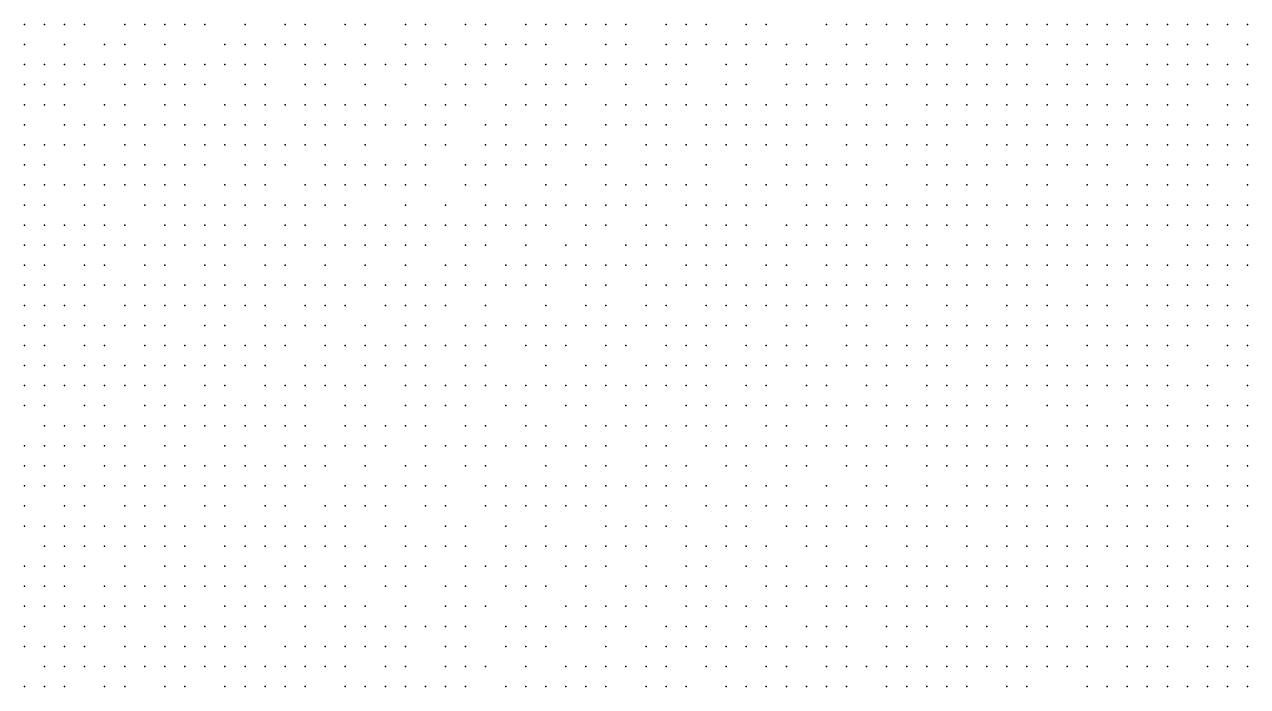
# Model space of a CAD drawing. Extents: x 429 to 793, y 817 to 1241.
# Drawn here: x 474.63 to 519.16, y 1134.89 to 1158.98 of the extents above; entities that cross this region are included whole.
import ezdxf

# ---------------------------------------------------------------- set-up
doc = ezdxf.new("R2010")
doc.units = 0

msp = doc.modelspace()

# ---------------------------------------------------------------- linework, layer by layer
for p in [(474.63, 1158.98, 165.303), (475.36, 1158.98, 166.937), (476.09, 1158.98, 168.05), (476.82, 1158.98, 169.685), (478.28, 1158.98, 172.368), (479.01, 1158.98, 173.433), (479.74, 1158.98, 174.527), (480.47, 1158.98, 176.14), (481.2, 1158.98, 177.77), (482.66, 1158.98, 179.93), (484.12, 1158.98, 182.623), (484.85, 1158.98, 183.173), (486.31, 1158.98, 185.887), (487.04, 1158.98, 187.497), (488.5, 1158.98, 189.14), (489.23, 1158.98, 190.235), (490.69, 1158.98, 192.42), (491.42, 1158.98, 194.1), (492.88, 1158.98, 195.73), (493.61, 1158.98, 197.38), (494.34, 1158.98, 198.416), (495.07, 1158.98, 199.06), (495.8, 1158.98, 200.496), (496.53, 1158.98, 201.3), (497.99, 1158.98, 202.977), (498.72, 1158.98, 203.583), (499.45, 1158.98, 205.24), (500.91, 1158.98, 207.088), (501.64, 1158.98, 207.909), (503.83, 1158.98, 210.435), (504.56, 1158.98, 211.353), (505.29, 1158.98, 212.107), (506.02, 1158.98, 212.56), (506.75, 1158.98, 213.452), (507.48, 1158.98, 214.343), (508.21, 1158.98, 214.945), (508.94, 1158.98, 215.85), (509.67, 1158.98, 216.148), (510.4, 1158.98, 217.053), (511.13, 1158.98, 217.636), (511.86, 1158.98, 218.514), (512.59, 1158.98, 219.11), (513.32, 1158.98, 219.7), (514.05, 1158.98, 220.585), (514.78, 1158.98, 220.88), (515.51, 1158.98, 222.042), (516.24, 1158.98, 222.477), (516.97, 1158.98, 222.905), (517.7, 1158.98, 223.764), (518.43, 1158.98, 224.056), (519.16, 1158.98, 224.92), (474.63, 1158.25, 165.084), (476.09, 1158.25, 167.816), (477.55, 1158.25, 171.069), (478.28, 1158.25, 172.411), (479.74, 1158.25, 175.108), (481.93, 1158.25, 178.86), (482.66, 1158.25, 180.202), (483.39, 1158.25, 181.54), (484.12, 1158.25, 182.62), (484.85, 1158.25, 183.975), (485.58, 1158.25, 184.77), (487.04, 1158.25, 187.43), (488.5, 1158.25, 189.64), (489.23, 1158.25, 190.735), (489.96, 1158.25, 191.533), (491.42, 1158.25, 194.245), (492.15, 1158.25, 195.122), (492.88, 1158.25, 196.197), (493.61, 1158.25, 197.24), (495.8, 1158.25, 200.324), (496.53, 1158.25, 201.167), (497.99, 1158.25, 203.433), (498.72, 1158.25, 204.04), (499.45, 1158.25, 205.158), (500.18, 1158.25, 206.27), (500.91, 1158.25, 207.31), (501.64, 1158.25, 207.92), (502.37, 1158.25, 208.533), (503.1, 1158.25, 209.557), (504.56, 1158.25, 211.525), (505.29, 1158.25, 211.977), (506.75, 1158.25, 213.773), (507.48, 1158.25, 214.366), (508.21, 1158.25, 215.258), (509.67, 1158.25, 216.456), (510.4, 1158.25, 217.36), (511.13, 1158.25, 217.943), (511.86, 1158.25, 218.673), (512.59, 1158.25, 219.408), (513.32, 1158.25, 219.993), (514.05, 1158.25, 220.877), (514.78, 1158.25, 221.173), (515.51, 1158.25, 221.9), (516.24, 1158.25, 222.62), (516.97, 1158.25, 223.19), (517.7, 1158.25, 223.763), (519.16, 1158.25, 225.2), (474.63, 1157.52, 165.42), (475.36, 1157.52, 166.53), (476.09, 1157.52, 168.165), (476.82, 1157.52, 169.217), (477.55, 1157.52, 170.838), (478.28, 1157.52, 172.453), (479.01, 1157.52, 172.987), (479.74, 1157.52, 174.58), (480.47, 1157.52, 176.185), (481.2, 1157.52, 177.78), (481.93, 1157.52, 178.863), (482.66, 1157.52, 179.943), (483.39, 1157.52, 181.013), (484.85, 1157.52, 183.67), (485.58, 1157.52, 184.485), (486.31, 1157.52, 186.337), (487.04, 1157.52, 187.147), (487.77, 1157.52, 188.491), (488.5, 1157.52, 189.577), (489.23, 1157.52, 190.14), (490.69, 1157.52, 193.125), (491.42, 1157.52, 194.45), (492.15, 1157.52, 195.04), (493.61, 1157.52, 196.926), (494.34, 1157.52, 198.287), (495.07, 1157.52, 198.927), (495.8, 1157.52, 200.58), (496.53, 1157.52, 201.633), (497.26, 1157.52, 202.22), (497.99, 1157.52, 203.661), (498.72, 1157.52, 204.477), (500.18, 1157.52, 206.107), (500.91, 1157.52, 206.7), (502.37, 1157.52, 208.96), (503.1, 1157.52, 209.87), (503.83, 1157.52, 210.779), (504.56, 1157.52, 211.395), (505.29, 1157.52, 212.3), (506.02, 1157.52, 212.597), (506.75, 1157.52, 213.505), (507.48, 1157.52, 214.672), (508.21, 1157.52, 215.57), (508.94, 1157.52, 216.167), (509.67, 1157.52, 216.764), (510.4, 1157.52, 217.66), (511.13, 1157.52, 218.098), (512.59, 1157.52, 219.705), (513.32, 1157.52, 220.288), (514.05, 1157.52, 220.874), (515.51, 1157.52, 222.335), (516.24, 1157.52, 222.905), (516.97, 1157.52, 223.475), (517.7, 1157.52, 224.048), (518.43, 1157.52, 224.907), (519.16, 1157.52, 225.48), (474.63, 1156.79, 164.453), (475.36, 1156.79, 166.647), (476.09, 1156.79, 168.213), (476.82, 1156.79, 169.303), (478.28, 1156.79, 172.222), (479.01, 1156.79, 173.547), (479.74, 1156.79, 174.88), (480.47, 1156.79, 176.208), (481.2, 1156.79, 177.529), (482.66, 1156.79, 179.95), (483.39, 1156.79, 181.557), (484.85, 1156.79, 183.12), (485.58, 1156.79, 184.995), (487.04, 1156.79, 187.653), (488.5, 1156.79, 189.013), (489.96, 1156.79, 192.247), (490.69, 1156.79, 193.277), (491.42, 1156.79, 193.863), (492.88, 1156.79, 196.612), (493.61, 1156.79, 197.399), (494.34, 1156.79, 198.793), (495.07, 1156.79, 199.393), (496.53, 1156.79, 201.562), (497.99, 1156.79, 203.472), (498.72, 1156.79, 204.307), (500.18, 1156.79, 206.537), (500.91, 1156.79, 207.13), (502.37, 1156.79, 208.833), (503.1, 1156.79, 209.987), (503.83, 1156.79, 211.013), (504.56, 1156.79, 211.717), (505.29, 1156.79, 212.318), (506.02, 1156.79, 212.912), (506.75, 1156.79, 213.82), (507.48, 1156.79, 214.695), (508.21, 1156.79, 215.44), (508.94, 1156.79, 216.168), (509.67, 1156.79, 217.064), (510.4, 1156.79, 217.362), (511.13, 1156.79, 218.397), (511.86, 1156.79, 219.125), (512.59, 1156.79, 220.003), (513.32, 1156.79, 220.586), (514.05, 1156.79, 221.169), (514.78, 1156.79, 221.758), (515.51, 1156.79, 222.62), (516.24, 1156.79, 223.192), (516.97, 1156.79, 223.76), (517.7, 1156.79, 224.333), (518.43, 1156.79, 224.91), (519.16, 1156.79, 225.34), (474.63, 1156.06, 165.08), (475.36, 1156.06, 166.705), (476.09, 1156.06, 167.717), (477.55, 1156.06, 170.973), (478.28, 1156.06, 171.463), (479.74, 1156.06, 174.63), (480.47, 1156.06, 176.23), (481.93, 1156.06, 178.873), (482.66, 1156.06, 179.415), (483.39, 1156.06, 181.543), (484.12, 1156.06, 182.59), (484.85, 1156.06, 183.63), (485.58, 1156.06, 185.24), (486.31, 1156.06, 186.3), (487.04, 1156.06, 187.37), (487.77, 1156.06, 188.16), (489.23, 1156.06, 191.12), (489.96, 1156.06, 192.205), (490.69, 1156.06, 192.72), (492.15, 1156.06, 195.435), (492.88, 1156.06, 195.987), (493.61, 1156.06, 197.61), (494.34, 1156.06, 198.76), (495.8, 1156.06, 200.903), (496.53, 1156.06, 202.005), (497.26, 1156.06, 202.077), (497.99, 1156.06, 203.7), (498.72, 1156.06, 204.724), (499.45, 1156.06, 205.35), (500.18, 1156.06, 206.77), (500.91, 1156.06, 207.57), (501.64, 1156.06, 208.138), (502.37, 1156.06, 208.705), (503.1, 1156.06, 209.833), (503.83, 1156.06, 210.423), (505.29, 1156.06, 212.633), (506.02, 1156.06, 213.231), (507.48, 1156.06, 215.003), (508.21, 1156.06, 215.6), (508.94, 1156.06, 216.18), (509.67, 1156.06, 216.77), (510.4, 1156.06, 217.662), (511.13, 1156.06, 218.697), (511.86, 1156.06, 218.842), (512.59, 1156.06, 219.422), (513.32, 1156.06, 220.738), (514.05, 1156.06, 221.175), (514.78, 1156.06, 221.613), (515.51, 1156.06, 222.624), (516.24, 1156.06, 222.908), (516.97, 1156.06, 223.766), (518.43, 1156.06, 225.2), (519.16, 1156.06, 225.483), (474.63, 1155.33, 164.645), (476.09, 1155.33, 168.101), (476.82, 1155.33, 169.424), (477.55, 1155.33, 170.483), (478.28, 1155.33, 172.067), (479.01, 1155.33, 173.1), (479.74, 1155.33, 174.647), (480.47, 1155.33, 176.258), (481.2, 1155.33, 177.293), (481.93, 1155.33, 178.622), (482.66, 1155.33, 180.208), (483.39, 1155.33, 181.269), (484.85, 1155.33, 183.877), (485.58, 1155.33, 185.198), (486.31, 1155.33, 186.267), (487.04, 1155.33, 186.81), (487.77, 1155.33, 188.908), (488.5, 1155.33, 189.993), (489.23, 1155.33, 191.037), (489.96, 1155.33, 192.143), (491.42, 1155.33, 194.237), (492.15, 1155.33, 195.36), (493.61, 1155.33, 197.037), (494.34, 1155.33, 198.66), (495.8, 1155.33, 200.564), (496.53, 1155.33, 201.933), (497.26, 1155.33, 202.513), (497.99, 1155.33, 204.098), (499.45, 1155.33, 205.793), (500.18, 1155.33, 206.59), (500.91, 1155.33, 207.39), (501.64, 1155.33, 208.62), (502.37, 1155.33, 209.227), (503.1, 1155.33, 210.27), (503.83, 1155.33, 211.362), (504.56, 1155.33, 211.908), (505.29, 1155.33, 212.642), (506.02, 1155.33, 213.538), (506.75, 1155.33, 214.435), (507.48, 1155.33, 214.872), (508.21, 1155.33, 215.905), (508.94, 1155.33, 216.485), (509.67, 1155.33, 217.075), (510.4, 1155.33, 218.117), (511.13, 1155.33, 218.56), (511.86, 1155.33, 219.435), (512.59, 1155.33, 220.012), (513.32, 1155.33, 220.598), (514.05, 1155.33, 221.473), (514.78, 1155.33, 221.91), (515.51, 1155.33, 222.635), (516.24, 1155.33, 223.202), (516.97, 1155.33, 224.056), (517.7, 1155.33, 224.34), (518.43, 1155.33, 224.77), (519.16, 1155.33, 225.768), (474.63, 1154.6, 165.245), (475.36, 1154.6, 166.062), (476.09, 1154.6, 167.892), (476.82, 1154.6, 169.497), (478.28, 1154.6, 172.12), (479.01, 1154.6, 173.65), (480.47, 1154.6, 176.285), (481.2, 1154.6, 177.33), (481.93, 1154.6, 178.907), (482.66, 1154.6, 179.94), (483.39, 1154.6, 181.52), (484.12, 1154.6, 182.57), (484.85, 1154.6, 183.613), (485.58, 1154.6, 184.657), (487.04, 1154.6, 187.32), (489.23, 1154.6, 190.473), (489.96, 1154.6, 192.08), (491.42, 1154.6, 194.723), (492.15, 1154.6, 195.31), (492.88, 1154.6, 196.94), (493.61, 1154.6, 197.513), (494.34, 1154.6, 198.567), (495.07, 1154.6, 200.15), (495.8, 1154.6, 201.008), (497.26, 1154.6, 202.95), (497.99, 1154.6, 203.98), (498.72, 1154.6, 205.115), (499.45, 1154.6, 205.193), (500.18, 1154.6, 206.827), (500.91, 1154.6, 207.83), (501.64, 1154.6, 208.45), (502.37, 1154.6, 209.663), (503.1, 1154.6, 210.071), (504.56, 1154.6, 211.863), (505.29, 1154.6, 212.453), (506.02, 1154.6, 213.846), (506.75, 1154.6, 214.448), (507.48, 1154.6, 215.325), (508.21, 1154.6, 216.21), (509.67, 1154.6, 217.38), (510.4, 1154.6, 218.43), (511.13, 1154.6, 218.865), (511.86, 1154.6, 219.732), (512.59, 1154.6, 220.309), (513.32, 1154.6, 220.895), (514.05, 1154.6, 221.77), (514.78, 1154.6, 222.058), (515.51, 1154.6, 222.928), (516.24, 1154.6, 223.494), (516.97, 1154.6, 224.346), (517.7, 1154.6, 224.63), (518.43, 1154.6, 225.202), (519.16, 1154.6, 226.053), (474.63, 1153.87, 164.83), (475.36, 1153.87, 166.4), (476.82, 1153.87, 169.288), (477.55, 1153.87, 170.878), (478.28, 1153.87, 171.893), (479.01, 1153.87, 173.188), (479.74, 1153.87, 174.458), (480.47, 1153.87, 176.303), (481.2, 1153.87, 177.367), (482.66, 1153.87, 179.44), (483.39, 1153.87, 181.51), (484.12, 1153.87, 182.562), (485.58, 1153.87, 185.173), (486.31, 1153.87, 186.233), (487.04, 1153.87, 187.807), (487.77, 1153.87, 188.865), (488.5, 1153.87, 189.373), (489.23, 1153.87, 190.953), (490.69, 1153.87, 193.613), (491.42, 1153.87, 194.428), (492.15, 1153.87, 195.787), (492.88, 1153.87, 196.62), (493.61, 1153.87, 197.932), (495.07, 1153.87, 199.553), (495.8, 1153.87, 201.193), (497.26, 1153.87, 203.194), (497.99, 1153.87, 203.812), (499.45, 1153.87, 205.637), (500.91, 1153.87, 207.86), (502.37, 1153.87, 209.674), (503.1, 1153.87, 210.683), (503.83, 1153.87, 211.687), (504.56, 1153.87, 212.277), (505.29, 1153.87, 212.867), (506.75, 1153.87, 214.46), (507.48, 1153.87, 215.05), (508.21, 1153.87, 216.219), (508.94, 1153.87, 217.102), (509.67, 1153.87, 217.545), (510.4, 1153.87, 218.59), (511.13, 1153.87, 219.17), (511.86, 1153.87, 219.74), (512.59, 1153.87, 220.615), (513.32, 1153.87, 221.193), (514.05, 1153.87, 221.774), (515.51, 1153.87, 223.22), (516.24, 1153.87, 223.787), (516.97, 1153.87, 224.495), (517.7, 1153.87, 224.92), (518.43, 1153.87, 225.761), (519.16, 1153.87, 226.047), (474.63, 1153.14, 164.37), (475.36, 1153.14, 166.465), (476.09, 1153.14, 168.08), (476.82, 1153.14, 169.15), (477.55, 1153.14, 170.657), (478.28, 1153.14, 172.19), (479.01, 1153.14, 173.24), (479.74, 1153.14, 175.012), (480.47, 1153.14, 176.312), (481.93, 1153.14, 178.923), (482.66, 1153.14, 179.953), (483.39, 1153.14, 181.508), (484.85, 1153.14, 184.127), (485.58, 1153.14, 185.167), (486.31, 1153.14, 186.462), (487.04, 1153.14, 187.75), (487.77, 1153.14, 188.822), (488.5, 1153.14, 190.111), (489.23, 1153.14, 191.429), (490.69, 1153.14, 193.06), (491.42, 1153.14, 194.657), (493.61, 1153.14, 197.84), (494.34, 1153.14, 198.413), (495.8, 1153.14, 201.123), (496.53, 1153.14, 202.24), (497.26, 1153.14, 203.27), (497.99, 1153.14, 204.262), (498.72, 1153.14, 205.48), (499.45, 1153.14, 206.08), (500.91, 1153.14, 207.778), (501.64, 1153.14, 208.873), (502.37, 1153.14, 209.893), (503.1, 1153.14, 210.898), (503.83, 1153.14, 211.642), (505.29, 1153.14, 213.28), (506.02, 1153.14, 213.87), (507.48, 1153.14, 215.648), (508.21, 1153.14, 216.246), (508.94, 1153.14, 217.13), (509.67, 1153.14, 217.857), (511.13, 1153.14, 218.895), (511.86, 1153.14, 220.045), (513.32, 1153.14, 221.49), (514.05, 1153.14, 222.067), (514.78, 1153.14, 222.643), (515.51, 1153.14, 223.505), (516.24, 1153.14, 223.93), (516.97, 1153.14, 224.355), (517.7, 1153.14, 225.198), (519.16, 1153.14, 226.314), (474.63, 1152.41, 164.98), (475.36, 1152.41, 166.562), (476.82, 1152.41, 169.177), (477.55, 1152.41, 170.767), (479.01, 1152.41, 173.33), (479.74, 1152.41, 174.837), (480.47, 1152.41, 176.34), (481.2, 1152.41, 177.38), (481.93, 1152.41, 178.933), (482.66, 1152.41, 179.967), (483.39, 1152.41, 181.5), (484.12, 1152.41, 182.55), (484.85, 1152.41, 184.12), (485.58, 1152.41, 185.152), (486.31, 1152.41, 186.663), (488.5, 1152.41, 190.325), (489.96, 1152.41, 191.94), (491.42, 1152.41, 194.608), (492.15, 1152.41, 196.11), (492.88, 1152.41, 196.687), (493.61, 1152.41, 198.29), (494.34, 1152.41, 199.373), (495.07, 1152.41, 200.457), (495.8, 1152.41, 201.018), (496.53, 1152.41, 202.1), (497.26, 1152.41, 202.69), (498.72, 1152.41, 205.496), (499.45, 1152.41, 206.301), (500.18, 1152.41, 207.107), (500.91, 1152.41, 208.205), (501.64, 1152.41, 209.297), (503.1, 1152.41, 210.913), (503.83, 1152.41, 211.51), (504.56, 1152.41, 212.302), (505.29, 1152.41, 213.094), (506.02, 1152.41, 214.247), (506.75, 1152.41, 215.088), (507.48, 1152.41, 215.675), (508.21, 1152.41, 216.568), (508.94, 1152.41, 217.442), (509.67, 1152.41, 218.17), (510.4, 1152.41, 218.315), (511.13, 1152.41, 219.491), (511.86, 1152.41, 220.207), (512.59, 1152.41, 220.93), (513.32, 1152.41, 221.358), (514.05, 1152.41, 222.064), (514.78, 1152.41, 222.927), (515.51, 1152.41, 223.216), (516.24, 1152.41, 224.215), (516.97, 1152.41, 224.64), (517.7, 1152.41, 225.475), (518.43, 1152.41, 226.028), (519.16, 1152.41, 226.582), (474.63, 1151.68, 165.055), (475.36, 1151.68, 166.2), (476.09, 1151.68, 167.74), (476.82, 1151.68, 169.26), (477.55, 1151.68, 170.337), (478.28, 1151.68, 171.79), (479.74, 1151.68, 174.93), (480.47, 1151.68, 175.905), (481.2, 1151.68, 177.4), (481.93, 1151.68, 178.95), (482.66, 1151.68, 180.23), (484.12, 1151.68, 182.548), (484.85, 1151.68, 183.848), (486.31, 1151.68, 186.147), (487.04, 1151.68, 187.693), (487.77, 1151.68, 188.745), (488.5, 1151.68, 190.303), (489.23, 1151.68, 191.098), (489.96, 1151.68, 192.43), (490.69, 1151.68, 193.701), (491.42, 1151.68, 195.017), (492.15, 1151.68, 195.563), (492.88, 1151.68, 197.137), (493.61, 1151.68, 198.208), (495.07, 1151.68, 200.343), (495.8, 1151.68, 201.51), (497.26, 1151.68, 203.682), (497.99, 1151.68, 204.73), (499.45, 1151.68, 206.728), (500.18, 1151.68, 207.533), (500.91, 1151.68, 208.083), (502.37, 1151.68, 210.317), (503.1, 1151.68, 211.343), (503.83, 1151.68, 211.937), (504.56, 1151.68, 212.722), (505.29, 1151.68, 213.514), (506.02, 1151.68, 214.667), (506.75, 1151.68, 215.401), (507.48, 1151.68, 215.988), (508.21, 1151.68, 216.88), (508.94, 1151.68, 217.46), (509.67, 1151.68, 218.04), (511.13, 1151.68, 219.786), (511.86, 1151.68, 220.075), (512.59, 1151.68, 221.225), (513.32, 1151.68, 221.508), (514.05, 1151.68, 222.075), (514.78, 1151.68, 222.642), (515.51, 1151.68, 223.501), (516.24, 1151.68, 224.5), (516.97, 1151.68, 224.639), (517.7, 1151.68, 225.196), (518.43, 1151.68, 225.752), (519.16, 1151.68, 226.86), (474.63, 1150.95, 164.68), (475.36, 1150.95, 166.467), (476.09, 1150.95, 167.27), (476.82, 1150.95, 169.37), (477.55, 1150.95, 170.42), (478.28, 1150.95, 172.164), (479.01, 1150.95, 173.442), (479.74, 1150.95, 174.71), (480.47, 1150.95, 175.957), (481.2, 1150.95, 176.71), (481.93, 1150.95, 178.962), (482.66, 1150.95, 179.483), (483.39, 1150.95, 181.013), (484.12, 1150.95, 182.54), (484.85, 1150.95, 184.07), (485.58, 1150.95, 185.107), (486.31, 1150.95, 186.633), (487.04, 1150.95, 187.647), (487.77, 1150.95, 189.227), (488.5, 1150.95, 189.767), (489.23, 1150.95, 191.333), (490.69, 1150.95, 193.903), (491.42, 1150.95, 194.993), (492.88, 1150.95, 197.027), (494.34, 1150.95, 199.217), (495.07, 1150.95, 200.807), (496.53, 1150.95, 202.47), (497.26, 1150.95, 203.57), (497.99, 1150.95, 204.655), (498.72, 1150.95, 205.733), (499.45, 1150.95, 206.333), (500.18, 1150.95, 207.36), (500.91, 1150.95, 208.57), (501.64, 1150.95, 209.54), (502.37, 1150.95, 210.15), (503.1, 1150.95, 211.26), (503.83, 1150.95, 212.363), (504.56, 1150.95, 212.947), (505.29, 1150.95, 213.934), (506.75, 1150.95, 215.325), (507.48, 1150.95, 216.3), (508.94, 1150.95, 217.867), (509.67, 1150.95, 218.437), (510.4, 1150.95, 219.208), (511.13, 1150.95, 219.497), (511.86, 1150.95, 220.37), (512.59, 1150.95, 220.798), (513.32, 1150.95, 221.801), (514.05, 1150.95, 222.367), (514.78, 1150.95, 222.934), (515.51, 1150.95, 223.935), (516.97, 1150.95, 224.917), (517.7, 1150.95, 225.751), (518.43, 1150.95, 226.03), (519.16, 1150.95, 227.138), (474.63, 1150.22, 164.85), (475.36, 1150.22, 166.408), (476.82, 1150.22, 168.91), (477.55, 1150.22, 170.518), (479.01, 1150.22, 173.51), (479.74, 1150.22, 174.49), (481.2, 1150.22, 177.24), (481.93, 1150.22, 178.979), (483.39, 1150.22, 181.541), (484.12, 1150.22, 182.543), (485.58, 1150.22, 185.08), (487.04, 1150.22, 187.383), (488.5, 1150.22, 190.26), (489.96, 1150.22, 192.783), (490.69, 1150.22, 193.343), (492.15, 1150.22, 195.973), (492.88, 1150.22, 197.493), (493.61, 1150.22, 198.643), (494.34, 1150.22, 199.68), (495.07, 1150.22, 200.742), (495.8, 1150.22, 201.803), (496.53, 1150.22, 202.9), (497.26, 1150.22, 204), (498.72, 1150.22, 205.583), (499.45, 1150.22, 206.76), (500.18, 1150.22, 207.84), (501.64, 1150.22, 209.79), (502.37, 1150.22, 210.58), (503.83, 1150.22, 211.77), (504.56, 1150.22, 213.373), (505.29, 1150.22, 213.957), (506.02, 1150.22, 214.54), (506.75, 1150.22, 215.533), (507.48, 1150.22, 215.921), (508.21, 1150.22, 217.243), (508.94, 1150.22, 217.78), (509.67, 1150.22, 218.833), (510.4, 1150.22, 219.41), (511.13, 1150.22, 219.987), (511.86, 1150.22, 220.665), (512.59, 1150.22, 221.527), (513.32, 1150.22, 222.093), (514.05, 1150.22, 222.66), (514.78, 1150.22, 223.51), (515.51, 1150.22, 224.228), (516.24, 1150.22, 224.643), (516.97, 1150.22, 225.195), (517.7, 1150.22, 226.029), (518.43, 1150.22, 226.307), (519.16, 1150.22, 226.723), (474.63, 1149.49, 164.443), (475.36, 1149.49, 165.92), (476.09, 1149.49, 167.79), (476.82, 1149.49, 169.04), (477.55, 1149.49, 170.615), (478.28, 1149.49, 171.587), (479.01, 1149.49, 173.118), (479.74, 1149.49, 174.057), (480.47, 1149.49, 175.79), (481.2, 1149.49, 177.507), (481.93, 1149.49, 178.997), (482.66, 1149.49, 180.033), (483.39, 1149.49, 181.543), (484.12, 1149.49, 182.547), (484.85, 1149.49, 184.04), (485.58, 1149.49, 185.588), (486.31, 1149.49, 186.1), (487.04, 1149.49, 187.88), (487.77, 1149.49, 189.18), (488.5, 1149.49, 190.434), (489.23, 1149.49, 191.723), (489.96, 1149.49, 192.253), (490.69, 1149.49, 193.8), (491.42, 1149.49, 195.383), (492.15, 1149.49, 196.44), (492.88, 1149.49, 197.2), (493.61, 1149.49, 198.533), (495.07, 1149.49, 200.644), (495.8, 1149.49, 201.175), (497.26, 1149.49, 203.843), (497.99, 1149.49, 205.007), (498.72, 1149.49, 205.837), (499.45, 1149.49, 207.16), (500.18, 1149.49, 207.72), (500.91, 1149.49, 208.827), (501.64, 1149.49, 209.41), (502.37, 1149.49, 211.01), (503.1, 1149.49, 211.805), (503.83, 1149.49, 212.599), (504.56, 1149.49, 213.331), (505.29, 1149.49, 214.37), (506.02, 1149.49, 214.95), (506.75, 1149.49, 215.732), (507.48, 1149.49, 216.527), (508.21, 1149.49, 217.113), (508.94, 1149.49, 217.693), (509.67, 1149.49, 218.263), (510.4, 1149.49, 219.23), (511.13, 1149.49, 220.383), (511.86, 1149.49, 220.96), (513.32, 1149.49, 222.097), (514.05, 1149.49, 222.952), (514.78, 1149.49, 223.378), (515.51, 1149.49, 224.372), (516.24, 1149.49, 224.925), (516.97, 1149.49, 225.475), (517.7, 1149.49, 226.028), (518.43, 1149.49, 226.585), (474.63, 1148.76, 164.57), (475.36, 1148.76, 166.333), (476.09, 1148.76, 167.607), (476.82, 1148.76, 168.857), (478.28, 1148.76, 171.969), (479.01, 1148.76, 173.201), (479.74, 1148.76, 174.603), (480.47, 1148.76, 176.128), (481.2, 1148.76, 177.093), (481.93, 1148.76, 178.785), (482.66, 1148.76, 180.285), (483.39, 1148.76, 181.292), (484.85, 1148.76, 183.793), (485.58, 1148.76, 185.575), (486.31, 1148.76, 186.6), (487.77, 1148.76, 189.11), (488.5, 1148.76, 190.647), (489.23, 1148.76, 191.65), (489.96, 1148.76, 192.96), (491.42, 1148.76, 195.293), (493.61, 1148.76, 198.967), (495.07, 1148.76, 201.11), (495.8, 1148.76, 201.673), (497.26, 1148.76, 204.322), (497.99, 1148.76, 205.192), (499.45, 1148.76, 207.04), (500.18, 1148.76, 208.233), (500.91, 1148.76, 209.26), (501.64, 1148.76, 210.345), (502.37, 1148.76, 210.887), (503.1, 1148.76, 212.017), (503.83, 1148.76, 212.409), (504.56, 1148.76, 213.203), (505.29, 1148.76, 214.285), (506.02, 1148.76, 215.36), (506.75, 1148.76, 215.943), (508.21, 1148.76, 217.52), (508.94, 1148.76, 218.285), (510.4, 1148.76, 219.763), (511.13, 1148.76, 220.297), (511.86, 1148.76, 220.83), (512.59, 1148.76, 221.258), (513.32, 1148.76, 222.39), (514.05, 1148.76, 223.245), (515.51, 1148.76, 224.654), (516.24, 1148.76, 225.208), (516.97, 1148.76, 225.758), (517.7, 1148.76, 226.307), (518.43, 1148.76, 226.862), (519.16, 1148.76, 227.68), (474.63, 1148.03, 164.715), (475.36, 1148.03, 166.145), (476.09, 1148.03, 167.72), (476.82, 1148.03, 168.492), (477.55, 1148.03, 170.712), (478.28, 1148.03, 171.768), (479.01, 1148.03, 173.283), (479.74, 1148.03, 174.495), (481.2, 1148.03, 177.637), (481.93, 1148.03, 178.855), (483.39, 1148.03, 181.543), (484.12, 1148.03, 182.55), (484.85, 1148.03, 184.297), (485.58, 1148.03, 185.567), (487.04, 1148.03, 188.077), (488.5, 1148.03, 190.583), (489.23, 1148.03, 191.117), (490.69, 1148.03, 194.18), (491.42, 1148.03, 194.74), (492.15, 1148.03, 196.31), (492.88, 1148.03, 197.878), (493.61, 1148.03, 198.827), (494.34, 1148.03, 200.225), (495.07, 1148.03, 200.98), (495.8, 1148.03, 202.358), (496.53, 1148.03, 203.113), (497.26, 1148.03, 204.287), (497.99, 1148.03, 205.31), (498.72, 1148.03, 206.463), (499.45, 1148.03, 207.48), (500.18, 1148.03, 208.276), (500.91, 1148.03, 209.072), (502.37, 1148.03, 210.847), (503.1, 1148.03, 211.427), (504.56, 1148.03, 213.617), (505.29, 1148.03, 214.157), (506.75, 1148.03, 216.311), (507.48, 1148.03, 216.937), (508.21, 1148.03, 217.927), (508.94, 1148.03, 218.688), (509.67, 1148.03, 219.453), (510.4, 1148.03, 219.633), (511.13, 1148.03, 220.7), (511.86, 1148.03, 220.985), (512.59, 1148.03, 221.555), (513.32, 1148.03, 222.682), (514.05, 1148.03, 223.256), (514.78, 1148.03, 223.962), (515.51, 1148.03, 224.101), (516.24, 1148.03, 224.937), (516.97, 1148.03, 225.995), (517.7, 1148.03, 226.59), (518.43, 1148.03, 227.14), (519.16, 1148.03, 227.67), (474.63, 1147.3, 164.237), (475.36, 1147.3, 165.79), (476.82, 1147.3, 168.323), (477.55, 1147.3, 170.17), (479.01, 1147.3, 173.083), (479.74, 1147.3, 174.773), (480.47, 1147.3, 176.263), (481.2, 1147.3, 177.5), (481.93, 1147.3, 178.697), (482.66, 1147.3, 179.883), (483.39, 1147.3, 181.553), (484.12, 1147.3, 183.057), (485.58, 1147.3, 185.55), (486.31, 1147.3, 186.562), (487.04, 1147.3, 188.047), (487.77, 1147.3, 189.54), (488.5, 1147.3, 190.568), (489.23, 1147.3, 191.605), (489.96, 1147.3, 193.12), (490.69, 1147.3, 194.12), (491.42, 1147.3, 195.7), (492.88, 1147.3, 197.795), (493.61, 1147.3, 199.26), (494.34, 1147.3, 200.345), (495.8, 1147.3, 202.49), (496.53, 1147.3, 203.557), (497.99, 1147.3, 205.75), (498.72, 1147.3, 206.825), (499.45, 1147.3, 207.9), (500.91, 1147.3, 209.492), (501.64, 1147.3, 210.683), (502.37, 1147.3, 211.263), (503.1, 1147.3, 211.843), (504.56, 1147.3, 214.03), (505.29, 1147.3, 214.809), (506.02, 1147.3, 215.587), (506.75, 1147.3, 216.183), (507.48, 1147.3, 217.265), (508.21, 1147.3, 217.35), (508.94, 1147.3, 218.9), (509.67, 1147.3, 219.467), (510.4, 1147.3, 220.037), (511.13, 1147.3, 220.713), (511.86, 1147.3, 221.283), (513.32, 1147.3, 222.71), (514.05, 1147.3, 223.27), (514.78, 1147.3, 224.384), (515.51, 1147.3, 224.568), (516.24, 1147.3, 225.306), (516.97, 1147.3, 225.86), (518.43, 1147.3, 227.005), (519.16, 1147.3, 227.497), (474.63, 1146.57, 164.382), (475.36, 1146.57, 165.165), (476.09, 1146.57, 167.497), (476.82, 1146.57, 168.927), (477.55, 1146.57, 170.46), (478.28, 1146.57, 171.957), (479.01, 1146.57, 173.185), (479.74, 1146.57, 174.407), (480.47, 1146.57, 176.075), (481.2, 1146.57, 177.548), (481.93, 1146.57, 178.486), (482.66, 1146.57, 180.39), (483.39, 1146.57, 181.563), (484.85, 1146.57, 183.563), (485.58, 1146.57, 185.543), (487.04, 1146.57, 187.777), (487.77, 1146.57, 189.522), (488.5, 1146.57, 190.523), (489.23, 1146.57, 192.06), (490.69, 1146.57, 194.587), (491.42, 1146.57, 195.643), (493.61, 1146.57, 198.965), (495.07, 1146.57, 200.857), (495.8, 1146.57, 202.43), (497.26, 1146.57, 204.583), (497.99, 1146.57, 205.418), (498.72, 1146.57, 206.708), (499.45, 1146.57, 207.323), (500.18, 1146.57, 208.913), (500.91, 1146.57, 209.912), (501.64, 1146.57, 210.643), (502.37, 1146.57, 211.68), (503.1, 1146.57, 212.26), (503.83, 1146.57, 213.355), (504.56, 1146.57, 213.902), (505.29, 1146.57, 215.023), (506.02, 1146.57, 215.222), (506.75, 1146.57, 216.001), (507.48, 1146.57, 217.18), (508.21, 1146.57, 217.757), (509.67, 1146.57, 219.873), (510.4, 1146.57, 220.44), (511.13, 1146.57, 221.201), (511.86, 1146.57, 221.58), (512.59, 1146.57, 221.963), (513.32, 1146.57, 223.183), (514.05, 1146.57, 223.7), (514.78, 1146.57, 224.21), (515.51, 1146.57, 224.938), (516.24, 1146.57, 225.676), (517.7, 1146.57, 226.87), (518.43, 1146.57, 227.317), (519.16, 1146.57, 227.853), (474.63, 1145.84, 164.527), (475.36, 1145.84, 166.082), (476.09, 1145.84, 167.627), (476.82, 1145.84, 168.885), (477.55, 1145.84, 170.575), (478.28, 1145.84, 171.327), (479.01, 1145.84, 173.473), (479.74, 1145.84, 174.05), (481.2, 1145.84, 177.347), (481.93, 1145.84, 179.003), (483.39, 1145.84, 181.362), (484.12, 1145.84, 182.58), (484.85, 1145.84, 184.553), (485.58, 1145.84, 185.535), (486.31, 1145.84, 186.497), (487.04, 1145.84, 188.003), (488.5, 1145.84, 190.997), (489.23, 1145.84, 192), (489.96, 1145.84, 193.507), (490.69, 1145.84, 194.525), (491.42, 1145.84, 195.53), (492.15, 1145.84, 197.077), (492.88, 1145.84, 198.375), (493.61, 1145.84, 199.415), (494.34, 1145.84, 200.733), (495.07, 1145.84, 201.3), (495.8, 1145.84, 202.873), (496.53, 1145.84, 203.895), (497.26, 1145.84, 205.003), (497.99, 1145.84, 205.837), (498.72, 1145.84, 207.167), (499.45, 1145.84, 207.743), (500.91, 1145.84, 209.927), (501.64, 1145.84, 211.12), (503.1, 1145.84, 212.68), (503.83, 1145.84, 213.228), (505.29, 1145.84, 214.863), (506.02, 1145.84, 216.017), (507.48, 1145.84, 217.587), (508.21, 1145.84, 218.163), (508.94, 1145.84, 219.263), (509.67, 1145.84, 219.787), (510.4, 1145.84, 220.31), (511.13, 1145.84, 221.397), (511.86, 1145.84, 221.775), (512.59, 1145.84, 222.537), (513.32, 1145.84, 223.053), (514.05, 1145.84, 224.037), (514.78, 1145.84, 224.59), (515.51, 1145.84, 225.133), (516.24, 1145.84, 226.046), (516.97, 1145.84, 226.23), (517.7, 1145.84, 226.735), (519.16, 1145.84, 228.21), (474.63, 1145.11, 164.52), (475.36, 1145.11, 165.923), (476.82, 1145.11, 169.175), (477.55, 1145.11, 169.933), (479.01, 1145.11, 173.107), (479.74, 1145.11, 174.333), (480.47, 1145.11, 175.54), (481.2, 1145.11, 176.507), (481.93, 1145.11, 179.065), (482.66, 1145.11, 180.253), (483.39, 1145.11, 181.875), (484.12, 1145.11, 183.083), (484.85, 1145.11, 184.304), (486.31, 1145.11, 186.97), (487.04, 1145.11, 188.493), (488.5, 1145.11, 190.97), (489.23, 1145.11, 192.203), (489.96, 1145.11, 193.221), (490.69, 1145.11, 194.483), (492.15, 1145.11, 197.027), (492.88, 1145.11, 198.083), (494.34, 1145.11, 200.61), (495.07, 1145.11, 201.991), (496.53, 1145.11, 203.86), (497.26, 1145.11, 204.84), (498.72, 1145.11, 207.01), (499.45, 1145.11, 208.414), (500.18, 1145.11, 209.292), (500.91, 1145.11, 210.353), (501.64, 1145.11, 210.943), (502.37, 1145.11, 211.72), (503.1, 1145.11, 213.1), (503.83, 1145.11, 213.69), (504.56, 1145.11, 214.277), (505.29, 1145.11, 215.28), (506.02, 1145.11, 215.857), (506.75, 1145.11, 217.01), (507.48, 1145.11, 217.781), (508.21, 1145.11, 218.551), (508.94, 1145.11, 219.133), (509.67, 1145.11, 220.18), (510.4, 1145.11, 220.267), (511.86, 1145.11, 222.353), (512.59, 1145.11, 222.923), (513.32, 1145.11, 223.483), (514.78, 1145.11, 224.97), (515.51, 1145.11, 225.513), (516.24, 1145.11, 226.057), (517.7, 1145.11, 227.406), (518.43, 1145.11, 227.942), (519.16, 1145.11, 228.48), (475.36, 1144.38, 165.31), (476.09, 1144.38, 167.625), (476.82, 1144.38, 168.83), (477.55, 1144.38, 170.512), (478.28, 1144.38, 172.018), (479.01, 1144.38, 173.512), (479.74, 1144.38, 174.9), (480.47, 1144.38, 176.08), (481.2, 1144.38, 177.78), (481.93, 1144.38, 178.937), (482.66, 1144.38, 180.132), (483.39, 1144.38, 181.73), (484.12, 1144.38, 183.08), (484.85, 1144.38, 184.3), (486.31, 1144.38, 187.22), (487.04, 1144.38, 188.467), (487.77, 1144.38, 189.97), (488.5, 1144.38, 190.92), (489.23, 1144.38, 192.363), (490.69, 1144.38, 194.923), (491.42, 1144.38, 196.144), (492.88, 1144.38, 198.537), (493.61, 1144.38, 199.53), (495.07, 1144.38, 202.095), (495.8, 1144.38, 203.157), (496.53, 1144.38, 204.28), (497.26, 1144.38, 205.26), (497.99, 1144.38, 206.427), (498.72, 1144.38, 206.892), (499.45, 1144.38, 208.088), (500.18, 1144.38, 209.167), (501.64, 1144.38, 211.367), (502.37, 1144.38, 211.943), (503.83, 1144.38, 214.107), (504.56, 1144.38, 214.693), (506.02, 1144.38, 216.345), (506.75, 1144.38, 216.877), (507.48, 1144.38, 217.98), (508.21, 1144.38, 218.756), (508.94, 1144.38, 219.527), (509.67, 1144.38, 220.093), (510.4, 1144.38, 220.657), (511.13, 1144.38, 221.22), (512.59, 1144.38, 222.743), (513.32, 1144.38, 223.863), (514.05, 1144.38, 224.417), (514.78, 1144.38, 224.791), (515.51, 1144.38, 225.473), (516.24, 1144.38, 226.44), (516.97, 1144.38, 226.973), (517.7, 1144.38, 227.676), (518.43, 1144.38, 227.944), (519.16, 1144.38, 228.75), (474.63, 1143.65, 164.523), (475.36, 1143.65, 165.78), (476.09, 1143.65, 167.468), (476.82, 1143.65, 168.825), (477.55, 1143.65, 170.43), (478.28, 1143.65, 171.45), (479.74, 1143.65, 174.81), (480.47, 1143.65, 175.985), (481.93, 1143.65, 178.761), (482.66, 1143.65, 179.917), (484.12, 1143.65, 182.94), (484.85, 1143.65, 184.547), (485.58, 1143.65, 186.013), (486.31, 1143.65, 187.227), (487.04, 1143.65, 188.44), (487.77, 1143.65, 189.7), (489.23, 1143.65, 191.867), (489.96, 1143.65, 193.34), (490.69, 1143.65, 195.132), (491.42, 1143.65, 196.353), (492.15, 1143.65, 197.405), (492.88, 1143.65, 198.681), (493.61, 1143.65, 200.012), (494.34, 1143.65, 200.493), (495.07, 1143.65, 202.02), (495.8, 1143.65, 203.58), (497.26, 1143.65, 205.687), (497.99, 1143.65, 206.775), (499.45, 1143.65, 208.515), (500.18, 1143.65, 209.593), (500.91, 1143.65, 210.145), (501.64, 1143.65, 211.2), (502.37, 1143.65, 212.367), (503.1, 1143.65, 213.387), (503.83, 1143.65, 214.112), (504.56, 1143.65, 214.896), (505.29, 1143.65, 215.68), (506.02, 1143.65, 216.745), (506.75, 1143.65, 217.233), (507.48, 1143.65, 217.81), (508.21, 1143.65, 218.95), (508.94, 1143.65, 219.338), (509.67, 1143.65, 220.675), (510.4, 1143.65, 221.431), (511.13, 1143.65, 221.61), (511.86, 1143.65, 222.658), (512.59, 1143.65, 223.182), (513.32, 1143.65, 223.872), (514.05, 1143.65, 224.613), (514.78, 1143.65, 225.353), (515.51, 1143.65, 225.857), (516.24, 1143.65, 226.36), (516.97, 1143.65, 227.347), (517.7, 1143.65, 227.87), (518.43, 1143.65, 228.393), (519.16, 1143.65, 229.02), (474.63, 1142.92, 164.235), (475.36, 1142.92, 165.63), (476.09, 1142.92, 167.613), (477.55, 1142.92, 169.863), (478.28, 1142.92, 171.835), (479.01, 1142.92, 173.04), (479.74, 1142.92, 174.417), (480.47, 1142.92, 176.327), (481.2, 1142.92, 177.707), (481.93, 1142.92, 178.858), (482.66, 1142.92, 180.01), (483.39, 1142.92, 181.603), (484.12, 1142.92, 182.73), (484.85, 1142.92, 184.557), (485.58, 1142.92, 185.043), (487.04, 1142.92, 187.96), (488.5, 1142.92, 190.87), (489.23, 1142.92, 192.553), (490.69, 1142.92, 195.313), (491.42, 1142.92, 195.833), (493.61, 1142.92, 200.377), (495.07, 1142.92, 202.44), (495.8, 1142.92, 203.477), (497.26, 1142.92, 206.113), (497.99, 1142.92, 206.697), (498.72, 1142.92, 207.863), (500.18, 1142.92, 210.02), (500.91, 1142.92, 210.762), (502.37, 1142.92, 212.723), (503.1, 1142.92, 213.343), (504.56, 1142.92, 215.296), (505.29, 1142.92, 216.08), (506.02, 1142.92, 216.657), (507.48, 1142.92, 218.21), (508.21, 1142.92, 219.268), (508.94, 1142.92, 219.92), (509.67, 1142.92, 220.88), (510.4, 1142.92, 221.251), (511.13, 1142.92, 222.007), (511.86, 1142.92, 223.055), (512.59, 1142.92, 223.14), (514.05, 1142.92, 224.633), (514.78, 1142.92, 225.183), (515.51, 1142.92, 226.24), (516.24, 1142.92, 226.28), (516.97, 1142.92, 226.813), (518.43, 1142.92, 228.243), (519.16, 1142.92, 228.767), (474.63, 1142.19, 164.557), (475.36, 1142.19, 165.79), (476.09, 1142.19, 167.305), (476.82, 1142.19, 168.82), (477.55, 1142.19, 170.462), (478.28, 1142.19, 171.21), (479.01, 1142.19, 173.437), (479.74, 1142.19, 174.77), (480.47, 1142.19, 175.91), (481.2, 1142.19, 176.88), (481.93, 1142.19, 179.203), (482.66, 1142.19, 180.52), (483.39, 1142.19, 181.66), (484.12, 1142.19, 183.488), (484.85, 1142.19, 184.366), (486.31, 1142.19, 187), (487.04, 1142.19, 188.42), (487.77, 1142.19, 189.347), (488.5, 1142.19, 191.32), (489.23, 1142.19, 192.755), (489.96, 1142.19, 193.73), (491.42, 1142.19, 196.717), (492.15, 1142.19, 197.757), (492.88, 1142.19, 199.283), (493.61, 1142.19, 199.837), (494.34, 1142.19, 201.576), (495.07, 1142.19, 202.839), (495.8, 1142.19, 203.443), (496.53, 1142.19, 204.993), (497.26, 1142.19, 205.8), (497.99, 1142.19, 207.123), (498.72, 1142.19, 207.952), (499.45, 1142.19, 208.823), (500.91, 1142.19, 211.01), (501.64, 1142.19, 211.848), (502.37, 1142.19, 213.123), (503.83, 1142.19, 214.327), (505.29, 1142.19, 216.48), (506.02, 1142.19, 217.253), (507.48, 1142.19, 218.617), (508.94, 1142.19, 219.798), (509.67, 1142.19, 220.32), (510.4, 1142.19, 221.84), (511.13, 1142.19, 222.403), (511.86, 1142.19, 222.97), (512.59, 1142.19, 223.527), (513.32, 1142.19, 224.083), (514.78, 1142.19, 225.57), (515.51, 1142.19, 226.12), (516.24, 1142.19, 227.063), (516.97, 1142.19, 227.392), (517.7, 1142.19, 228.184), (518.43, 1142.19, 228.648), (519.16, 1142.19, 229.113), (474.63, 1141.46, 163.967), (476.09, 1141.46, 167.017), (476.82, 1141.46, 169.043), (478.28, 1141.46, 171.81), (479.01, 1141.46, 173.558), (479.74, 1141.46, 174.73), (481.2, 1141.46, 177.638), (481.93, 1141.46, 179.317), (483.39, 1141.46, 181.96), (484.12, 1141.46, 183.307), (485.58, 1141.46, 186.258), (486.31, 1141.46, 187.46), (487.04, 1141.46, 188.637), (487.77, 1141.46, 190.307), (489.23, 1141.46, 192.985), (489.96, 1141.46, 194.19), (491.42, 1141.46, 196.197), (492.15, 1141.46, 198.183), (492.88, 1141.46, 199.16), (493.61, 1141.46, 200.69), (494.34, 1141.46, 201.715), (495.07, 1141.46, 202.737), (495.8, 1141.46, 203.87), (497.26, 1141.46, 205.98), (497.99, 1141.46, 207.523), (499.45, 1141.46, 209.667), (500.18, 1141.46, 210.24), (500.91, 1141.46, 211.407), (501.64, 1141.46, 212.248), (502.37, 1141.46, 212.99), (503.1, 1141.46, 214.15), (503.83, 1141.46, 214.73), (504.56, 1141.46, 215.808), (505.29, 1141.46, 216.348), (506.02, 1141.46, 217.463), (506.75, 1141.46, 217.843), (507.48, 1141.46, 218.433), (508.21, 1141.46, 219.675), (508.94, 1141.46, 220.157), (509.67, 1141.46, 220.72), (510.4, 1141.46, 221.28), (511.13, 1141.46, 222.8), (511.86, 1141.46, 223.357), (512.59, 1141.46, 224.132), (514.05, 1141.46, 225.02), (514.78, 1141.46, 225.945), (515.51, 1141.46, 226.423), (516.24, 1141.46, 227.35), (516.97, 1141.46, 227.678), (517.7, 1141.46, 228.007), (518.43, 1141.46, 228.935), (519.16, 1141.46, 229.327), (474.63, 1140.73, 164.02), (475.36, 1140.73, 165.24), (476.09, 1140.73, 166.887), (476.82, 1140.73, 168.647), (477.55, 1140.73, 170.04), (478.28, 1140.73, 172.01), (479.01, 1140.73, 172.963), (479.74, 1140.73, 174.333), (480.47, 1140.73, 176.433), (481.2, 1140.73, 177.57), (481.93, 1140.73, 179.138), (482.66, 1140.73, 180.237), (483.39, 1140.73, 182.053), (484.12, 1140.73, 183.193), (484.85, 1140.73, 184.935), (485.58, 1140.73, 186.013), (486.31, 1140.73, 187.673), (487.77, 1140.73, 190.267), (488.5, 1140.73, 191.49), (489.96, 1140.73, 194.123), (490.69, 1140.73, 195.62), (492.15, 1140.73, 198.328), (493.61, 1140.73, 200.143), (495.8, 1140.73, 204.297), (496.53, 1140.73, 205.263), (497.26, 1140.73, 206.423), (497.99, 1140.73, 206.94), (498.72, 1140.73, 208.753), (500.18, 1140.73, 210.88), (500.91, 1140.73, 211.755), (502.37, 1140.73, 213.39), (503.1, 1140.73, 214.359), (503.83, 1140.73, 215.137), (504.56, 1140.73, 215.676), (505.29, 1140.73, 216.215), (506.02, 1140.73, 217.293), (506.75, 1140.73, 218.447), (507.48, 1140.73, 219.023), (508.21, 1140.73, 219.552), (508.94, 1140.73, 220.557), (510.4, 1140.73, 222.128), (511.13, 1140.73, 222.633), (511.86, 1140.73, 223.673), (512.59, 1140.73, 223.793), (513.32, 1140.73, 224.787), (514.05, 1140.73, 225.278), (514.78, 1140.73, 226.19), (515.51, 1140.73, 226.727), (516.24, 1140.73, 227.243), (516.97, 1140.73, 227.965), (518.43, 1140.73, 228.817), (475.36, 1140, 165.87), (476.09, 1140, 167.065), (476.82, 1140, 168.87), (477.55, 1140, 170.507), (478.28, 1140, 171.623), (479.01, 1140, 173.54), (479.74, 1140, 174.91), (480.47, 1140, 175.863), (481.93, 1140, 179.225), (482.66, 1140, 180.35), (483.39, 1140, 181.884), (484.12, 1140, 183.7), (484.85, 1140, 184.797), (485.58, 1140, 186.477), (486.31, 1140, 187.66), (487.04, 1140, 189.085), (488.5, 1140, 191.95), (489.23, 1140, 193.13), (489.96, 1140, 193.627), (490.69, 1140, 195.997), (492.15, 1140, 198.047), (492.88, 1140, 199.477), (493.61, 1140, 200.573), (494.34, 1140, 202.09), (495.07, 1140, 203.573), (495.8, 1140, 204.62), (496.53, 1140, 205.667), (497.26, 1140, 206.783), (498.72, 1140, 208.907), (499.45, 1140, 209.49), (500.18, 1140, 210.55), (500.91, 1140, 211.61), (501.64, 1140, 212.797), (503.1, 1140, 214.377), (503.83, 1140, 214.963), (505.29, 1140, 216.71), (506.75, 1140, 218.277), (507.48, 1140, 219.43), (508.94, 1140, 220.782), (509.67, 1140, 221.457), (510.4, 1140, 222.465), (511.13, 1140, 222.577), (511.86, 1140, 223.46), (512.59, 1140, 224.547), (513.32, 1140, 225.103), (514.05, 1140, 225.653), (514.78, 1140, 226.493), (515.51, 1140, 227.03), (516.24, 1140, 227.547), (516.97, 1140, 228.063), (517.7, 1140, 228.58), (518.43, 1140, 229.165), (519.16, 1140, 229.795), (474.63, 1139.27, 164.39), (475.36, 1139.27, 165.285), (476.09, 1139.27, 167.247), (476.82, 1139.27, 168.31), (478.28, 1139.27, 171.823), (479.74, 1139.27, 174.693), (480.47, 1139.27, 176.43), (481.2, 1139.27, 177.35), (481.93, 1139.27, 179.16), (482.66, 1139.27, 180.877), (484.12, 1139.27, 183.747), (484.85, 1139.27, 184.606), (486.31, 1139.27, 187.893), (487.04, 1139.27, 189.313), (487.77, 1139.27, 190.727), (488.5, 1139.27, 191.897), (489.23, 1139.27, 193.56), (490.69, 1139.27, 195.47), (491.42, 1139.27, 197.487), (492.15, 1139.27, 198.48), (492.88, 1139.27, 199.91), (494.34, 1139.27, 202.493), (495.07, 1139.27, 203.033), (495.8, 1139.27, 204.54), (497.26, 1139.27, 207.108), (498.72, 1139.27, 208.818), (499.45, 1139.27, 209.897), (500.91, 1139.27, 212.01), (501.64, 1139.27, 212.603), (502.37, 1139.27, 213.79), (503.83, 1139.27, 215.363), (504.56, 1139.27, 216.533), (505.29, 1139.27, 217.349), (506.02, 1139.27, 218.047), (506.75, 1139.27, 218.738), (507.48, 1139.27, 219.77), (508.21, 1139.27, 220.33), (508.94, 1139.27, 221.23), (509.67, 1139.27, 221.793), (510.4, 1139.27, 222.353), (511.13, 1139.27, 222.907), (511.86, 1139.27, 223.79), (512.59, 1139.27, 224.333), (513.32, 1139.27, 225.42), (514.78, 1139.27, 226.375), (515.51, 1139.27, 227.33), (516.24, 1139.27, 227.792), (516.97, 1139.27, 228.417), (517.7, 1139.27, 228.863), (518.43, 1139.27, 229.36), (519.16, 1139.27, 230.065), (474.63, 1138.54, 163.845), (475.36, 1138.54, 165.925), (476.09, 1138.54, 166.76), (477.55, 1138.54, 170.09), (478.28, 1138.54, 172.037), (479.01, 1138.54, 173.125), (479.74, 1138.54, 174.555), (480.47, 1138.54, 176.12), (481.2, 1138.54, 177.89), (481.93, 1138.54, 179.017), (482.66, 1138.54, 180.823), (483.39, 1138.54, 182.313), (484.12, 1138.54, 183.563), (484.85, 1138.54, 185.343), (485.58, 1138.54, 186.582), (486.31, 1138.54, 187.887), (487.77, 1138.54, 190.693), (488.5, 1138.54, 192.067), (489.96, 1138.54, 194.948), (490.69, 1138.54, 195.907), (492.15, 1138.54, 198.877), (492.88, 1138.54, 200.313), (493.61, 1138.54, 201.335), (495.07, 1138.54, 203.437), (496.53, 1138.54, 205.507), (497.26, 1138.54, 207.515), (497.99, 1138.54, 208.147), (498.72, 1138.54, 209.225), (499.45, 1138.54, 210.303), (500.18, 1138.54, 210.87), (501.64, 1138.54, 213.482), (502.37, 1138.54, 213.836), (503.1, 1138.54, 215.14), (503.83, 1138.54, 215.727), (504.56, 1138.54, 216.647), (505.29, 1138.54, 217.345), (506.75, 1138.54, 219.085), (507.48, 1138.54, 219.54), (508.21, 1138.54, 220.67), (509.67, 1138.54, 222.13), (510.4, 1138.54, 222.683), (511.86, 1138.54, 224.28), (512.59, 1138.54, 224.77), (513.32, 1138.54, 225.26), (514.05, 1138.54, 226.257), (514.78, 1138.54, 226.675), (515.51, 1138.54, 227.63), (516.24, 1138.54, 228.147), (516.97, 1138.54, 228.647), (517.7, 1138.54, 229.147), (518.43, 1138.54, 229.643), (519.16, 1138.54, 230.14), (474.63, 1137.81, 164.052), (475.36, 1137.81, 165.56), (476.09, 1137.81, 167.02), (476.82, 1137.81, 168.39), (477.55, 1137.81, 170.512), (478.28, 1137.81, 171.663), (479.01, 1137.81, 173.59), (479.74, 1137.81, 174.907), (480.47, 1137.81, 175.823), (481.93, 1137.81, 179.553), (482.66, 1137.81, 180.233), (483.39, 1137.81, 182.423), (484.12, 1137.81, 183.487), (484.85, 1137.81, 185.14), (485.58, 1137.81, 186.23), (486.31, 1137.81, 187.708), (487.04, 1137.81, 189.29), (488.5, 1137.81, 192.5), (489.96, 1137.81, 194.43), (490.69, 1137.81, 196.343), (491.42, 1137.81, 197.833), (492.88, 1137.81, 199.797), (494.34, 1137.81, 202.76), (495.07, 1137.81, 204.076), (495.8, 1137.81, 205.347), (496.53, 1137.81, 205.91), (497.26, 1137.81, 207.44), (498.72, 1137.81, 209.543), (499.45, 1137.81, 210.71), (500.18, 1137.81, 211.277), (500.91, 1137.81, 212.787), (501.64, 1137.81, 213.367), (502.37, 1137.81, 214.199), (503.83, 1137.81, 216.08), (504.56, 1137.81, 216.657), (505.29, 1137.81, 217.81), (506.02, 1137.81, 218.74), (506.75, 1137.81, 219.31), (507.48, 1137.81, 220.108), (508.21, 1137.81, 220.955), (508.94, 1137.81, 221.91), (509.67, 1137.81, 222.467), (510.4, 1137.81, 223.013), (511.13, 1137.81, 223.788), (511.86, 1137.81, 224.45), (512.59, 1137.81, 225.1), (513.32, 1137.81, 225.52), (514.05, 1137.81, 226.047), (514.78, 1137.81, 226.57), (515.51, 1137.81, 227.302), (516.24, 1137.81, 228.092), (516.97, 1137.81, 228.93), (517.7, 1137.81, 229.43), (518.43, 1137.81, 229.927), (519.16, 1137.81, 230.423), (474.63, 1137.08, 164.26), (476.09, 1137.08, 166.637), (476.82, 1137.08, 169), (477.55, 1137.08, 169.977), (478.28, 1137.08, 171.887), (479.74, 1137.08, 175.11), (480.47, 1137.08, 176.377), (481.2, 1137.08, 177.49), (481.93, 1137.08, 179.143), (482.66, 1137.08, 180.77), (483.39, 1137.08, 182.257), (484.85, 1137.08, 185.43), (486.31, 1137.08, 188.42), (487.04, 1137.08, 189.73), (487.77, 1137.08, 191.1), (488.5, 1137.08, 192.261), (489.23, 1137.08, 194.13), (489.96, 1137.08, 194.87), (490.69, 1137.08, 196.29), (492.15, 1137.08, 199.167), (492.88, 1137.08, 199.942), (493.61, 1137.08, 201.667), (494.34, 1137.08, 203.163), (495.07, 1137.08, 204.479), (495.8, 1137.08, 205.187), (496.53, 1137.08, 206.317), (497.99, 1137.08, 208.403), (498.72, 1137.08, 209.917), (499.45, 1137.08, 210.739), (500.91, 1137.08, 212.593), (501.64, 1137.08, 213.743), (503.1, 1137.08, 214.917), (503.83, 1137.08, 216.433), (504.56, 1137.08, 217.01), (506.02, 1137.08, 219.087), (506.75, 1137.08, 219.65), (507.48, 1137.08, 220.448), (508.94, 1137.08, 221.8), (509.67, 1137.08, 222.803), (511.13, 1137.08, 224.117), (511.86, 1137.08, 224.78), (513.32, 1137.08, 226.024), (514.05, 1137.08, 226.36), (514.78, 1137.08, 227.263), (515.51, 1137.08, 227.715), (516.24, 1137.08, 228.455), (516.97, 1137.08, 228.78), (518.43, 1137.08, 230.052), (519.16, 1137.08, 230.475), (474.63, 1136.35, 163.72), (475.36, 1136.35, 164.917), (476.09, 1136.35, 167.28), (476.82, 1136.35, 168.75), (478.28, 1136.35, 171.65), (479.01, 1136.35, 173.63), (479.74, 1136.35, 174.747), (480.47, 1136.35, 176.405), (481.2, 1136.35, 177.86), (481.93, 1136.35, 179.69), (482.66, 1136.35, 180.927), (484.12, 1136.35, 183.913), (484.85, 1136.35, 185.517), (485.58, 1136.35, 186.797), (486.31, 1136.35, 188.03), (487.04, 1136.35, 189.247), (487.77, 1136.35, 190.63), (488.5, 1136.35, 192.704), (489.96, 1136.35, 195.31), (490.69, 1136.35, 196.697), (492.15, 1136.35, 199.57), (492.88, 1136.35, 200.833), (493.61, 1136.35, 202.07), (495.8, 1136.35, 205.59), (497.26, 1136.35, 208.22), (497.99, 1136.35, 208.777), (498.72, 1136.35, 210.293), (499.45, 1136.35, 211.113), (500.18, 1136.35, 212.023), (500.91, 1136.35, 212.97), (501.64, 1136.35, 214.12), (502.37, 1136.35, 214.7), (503.1, 1136.35, 215.98), (503.83, 1136.35, 216.323), (504.56, 1136.35, 217.367), (506.02, 1136.35, 218.52), (506.75, 1136.35, 219.997), (508.21, 1136.35, 221.13), (508.94, 1136.35, 222.027), (509.67, 1136.35, 222.788), (510.4, 1136.35, 223.687), (511.13, 1136.35, 224.233), (511.86, 1136.35, 224.567), (512.59, 1136.35, 225.543), (513.32, 1136.35, 226.261), (514.05, 1136.35, 226.597), (514.78, 1136.35, 227.5), (515.51, 1136.35, 227.643), (516.24, 1136.35, 228.147), (516.97, 1136.35, 228.98), (517.7, 1136.35, 229.33), (518.43, 1136.35, 229.83), (519.16, 1136.35, 230.327), (475.36, 1135.62, 165.573), (476.09, 1135.62, 167.392), (476.82, 1135.62, 168.533), (477.55, 1135.62, 170.49), (478.28, 1135.62, 171.958), (479.01, 1135.62, 172.575), (479.74, 1135.62, 174.773), (480.47, 1135.62, 176.56), (481.2, 1135.62, 178.043), (481.93, 1135.62, 179.327), (482.66, 1135.62, 181.083), (483.39, 1135.62, 182.657), (484.12, 1135.62, 183.547), (484.85, 1135.62, 185.647), (485.58, 1135.62, 186.853), (486.31, 1135.62, 188.48), (487.77, 1135.62, 191.083), (488.5, 1135.62, 192.69), (489.96, 1135.62, 195.717), (490.69, 1135.62, 196.858), (491.42, 1135.62, 198.523), (492.88, 1135.62, 200.95), (494.34, 1135.62, 203.423), (495.07, 1135.62, 204.51), (495.8, 1135.62, 205.963), (496.53, 1135.62, 207), (497.26, 1135.62, 208.037), (497.99, 1135.62, 209.153), (499.45, 1135.62, 211.25), (500.18, 1135.62, 212.533), (501.64, 1135.62, 213.907), (502.37, 1135.62, 215.067), (503.83, 1135.62, 216.68), (504.56, 1135.62, 217.723), (505.29, 1135.62, 218.3), (506.02, 1135.62, 219.213), (506.75, 1135.62, 220.343), (507.48, 1135.62, 220.907), (508.21, 1135.62, 221.47), (508.94, 1135.62, 222.437), (509.67, 1135.62, 223.052), (510.4, 1135.62, 223.879), (511.13, 1135.62, 224.497), (511.86, 1135.62, 225.027), (512.59, 1135.62, 225.79), (513.32, 1135.62, 226.307), (514.78, 1135.62, 227.357), (515.51, 1135.62, 227.86), (516.24, 1135.62, 228.363), (517.7, 1135.62, 229.547), (518.43, 1135.62, 230.03), (519.16, 1135.62, 230.51), (474.63, 1134.89, 163.847), (475.36, 1134.89, 165.705), (476.09, 1134.89, 166.867), (477.55, 1134.89, 169.783), (478.28, 1134.89, 172.07), (479.74, 1134.89, 175.187), (480.47, 1134.89, 176.453), (481.93, 1134.89, 179.48), (482.66, 1134.89, 181.24), (483.39, 1134.89, 182.793), (484.12, 1134.89, 183.867), (484.85, 1134.89, 185.753), (486.31, 1134.89, 188.54), (487.04, 1134.89, 189.76), (487.77, 1134.89, 191.3), (488.5, 1134.89, 192.91), (489.23, 1134.89, 194.237), (489.96, 1134.89, 195.855), (490.69, 1134.89, 197.468), (492.15, 1134.89, 198.93), (492.88, 1134.89, 201.555), (493.61, 1134.89, 202.33), (494.34, 1134.89, 203.653), (495.07, 1134.89, 204.883), (495.8, 1134.89, 206.337), (497.26, 1134.89, 208.41), (497.99, 1134.89, 209.763), (498.72, 1134.89, 210.09), (500.18, 1134.89, 212.2), (500.91, 1134.89, 213.703), (501.64, 1134.89, 214.273), (502.37, 1134.89, 215.43), (503.1, 1134.89, 216.37), (503.83, 1134.89, 216.94), (504.56, 1134.89, 218.08), (506.02, 1134.89, 219.428), (506.75, 1134.89, 220.565), (507.48, 1134.89, 221.197), (508.21, 1134.89, 221.75), (508.94, 1134.89, 222.57), (510.4, 1134.89, 223.667), (511.13, 1134.89, 224.213), (513.32, 1134.89, 226.553), (514.05, 1134.89, 227.07), (514.78, 1134.89, 227.573), (515.51, 1134.89, 228.251), (516.24, 1134.89, 228.58), (516.97, 1134.89, 229.063), (517.7, 1134.89, 229.812), (518.43, 1134.89, 230.21), (519.16, 1134.89, 230.677)]:
    msp.add_point(p)

doc.saveas('drawing.dxf')
